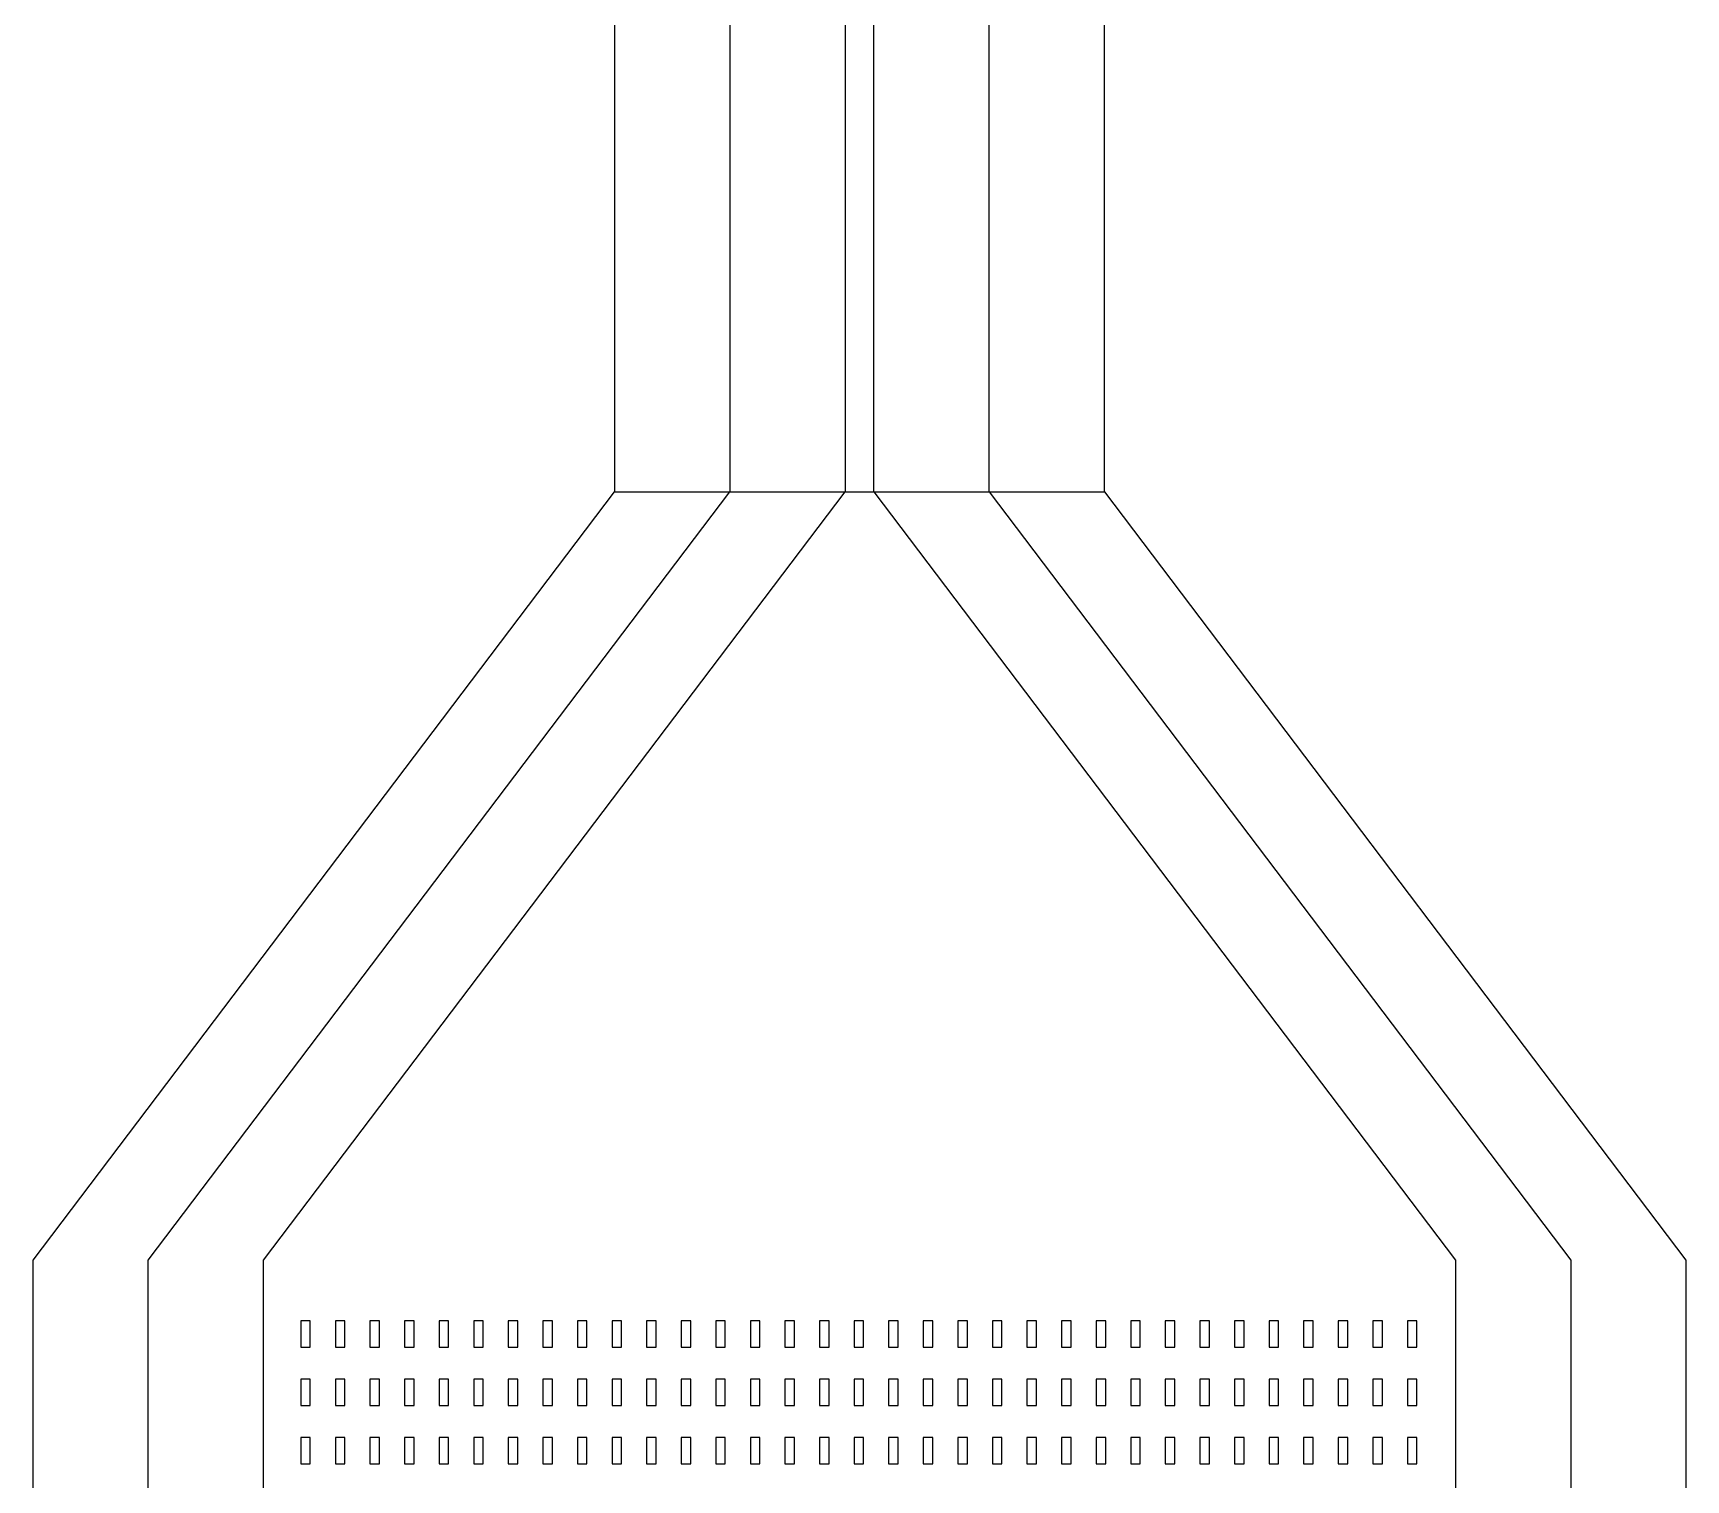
# Model space of a CAD drawing. Extents: x -3500 to 3500, y -1450 to 1450.
# Drawn here: x -730.06 to -708.55, y -292.86 to -274.03 of the extents above; entities that cross this region are included whole.
import ezdxf

# ---------------------------------------------------------------- set-up
doc = ezdxf.new("R2010")
doc.units = 0

msp = doc.modelspace()

# ---------------------------------------------------------------- linework, layer by layer
at = {"layer": 'HBSiProtectLayer'}
for points in [[(-720.993, -280), (-717.621, -280), (-717.621, 280), (-720.993, 280)], [(-717.621, -280), (-710.053, -290), (-710.053, -309.987), (-728.561, -309.987), (-728.561, -290), (-720.993, -280)]]:
    msp.add_lwpolyline(points, close=True, dxfattribs=at)
at = {"layer": 'HoleLayer'}
for points in [[(-726.5775, -290.789), (-726.5775, -291.131), (-726.4535, -291.131), (-726.4535, -290.789)], [(-726.1275, -290.789), (-726.1275, -291.131), (-726.0035, -291.131), (-726.0035, -290.789)], [(-725.6775, -290.789), (-725.6775, -291.131), (-725.5535, -291.131), (-725.5535, -290.789)], [(-725.2275, -290.789), (-725.2275, -291.131), (-725.1035, -291.131), (-725.1035, -290.789)], [(-724.7775, -290.789), (-724.7775, -291.131), (-724.6535, -291.131), (-724.6535, -290.789)], [(-724.3275, -290.789), (-724.3275, -291.131), (-724.2035, -291.131), (-724.2035, -290.789)], [(-723.8775, -290.789), (-723.8775, -291.131), (-723.7535, -291.131), (-723.7535, -290.789)], [(-723.4275, -290.789), (-723.4275, -291.131), (-723.3035, -291.131), (-723.3035, -290.789)], [(-722.9775, -290.789), (-722.9775, -291.131), (-722.8535, -291.131), (-722.8535, -290.789)], [(-722.5275, -290.789), (-722.5275, -291.131), (-722.4035, -291.131), (-722.4035, -290.789)], [(-722.0775, -290.789), (-722.0775, -291.131), (-721.9535, -291.131), (-721.9535, -290.789)], [(-721.6275, -290.789), (-721.6275, -291.131), (-721.5035, -291.131), (-721.5035, -290.789)], [(-721.1775, -290.789), (-721.1775, -291.131), (-721.0535, -291.131), (-721.0535, -290.789)], [(-720.7275, -290.789), (-720.7275, -291.131), (-720.6035, -291.131), (-720.6035, -290.789)], [(-720.2775, -290.789), (-720.2775, -291.131), (-720.1535, -291.131), (-720.1535, -290.789)], [(-719.8275, -290.789), (-719.8275, -291.131), (-719.7035, -291.131), (-719.7035, -290.789)], [(-719.3775, -290.789), (-719.3775, -291.131), (-719.2535, -291.131), (-719.2535, -290.789)], [(-718.9275, -290.789), (-718.9275, -291.131), (-718.8035, -291.131), (-718.8035, -290.789)], [(-718.4775, -290.789), (-718.4775, -291.131), (-718.3535, -291.131), (-718.3535, -290.789)], [(-718.0275, -290.789), (-718.0275, -291.131), (-717.9035, -291.131), (-717.9035, -290.789)], [(-717.5775, -290.789), (-717.5775, -291.131), (-717.4535, -291.131), (-717.4535, -290.789)], [(-717.1275, -290.789), (-717.1275, -291.131), (-717.0035, -291.131), (-717.0035, -290.789)], [(-716.6775, -290.789), (-716.6775, -291.131), (-716.5535, -291.131), (-716.5535, -290.789)], [(-716.2275, -290.789), (-716.2275, -291.131), (-716.1035, -291.131), (-716.1035, -290.789)], [(-715.7775, -290.789), (-715.7775, -291.131), (-715.6535, -291.131), (-715.6535, -290.789)], [(-715.3275, -290.789), (-715.3275, -291.131), (-715.2035, -291.131), (-715.2035, -290.789)], [(-714.8775, -290.789), (-714.8775, -291.131), (-714.7535, -291.131), (-714.7535, -290.789)], [(-714.4275, -290.789), (-714.4275, -291.131), (-714.3035, -291.131), (-714.3035, -290.789)], [(-713.9775, -290.789), (-713.9775, -291.131), (-713.8535, -291.131), (-713.8535, -290.789)], [(-713.5275, -290.789), (-713.5275, -291.131), (-713.4035, -291.131), (-713.4035, -290.789)], [(-713.0775, -290.789), (-713.0775, -291.131), (-712.9535, -291.131), (-712.9535, -290.789)], [(-712.6275, -290.789), (-712.6275, -291.131), (-712.5035, -291.131), (-712.5035, -290.789)], [(-712.1775, -290.789), (-712.1775, -291.131), (-712.0535, -291.131), (-712.0535, -290.789)], [(-726.5775, -291.549), (-726.5775, -291.891), (-726.4535, -291.891), (-726.4535, -291.549)], [(-726.1275, -291.549), (-726.1275, -291.891), (-726.0035, -291.891), (-726.0035, -291.549)], [(-725.6775, -291.549), (-725.6775, -291.891), (-725.5535, -291.891), (-725.5535, -291.549)], [(-725.2275, -291.549), (-725.2275, -291.891), (-725.1035, -291.891), (-725.1035, -291.549)], [(-724.7775, -291.549), (-724.7775, -291.891), (-724.6535, -291.891), (-724.6535, -291.549)], [(-724.3275, -291.549), (-724.3275, -291.891), (-724.2035, -291.891), (-724.2035, -291.549)], [(-723.8775, -291.549), (-723.8775, -291.891), (-723.7535, -291.891), (-723.7535, -291.549)], [(-723.4275, -291.549), (-723.4275, -291.891), (-723.3035, -291.891), (-723.3035, -291.549)], [(-722.9775, -291.549), (-722.9775, -291.891), (-722.8535, -291.891), (-722.8535, -291.549)], [(-722.5275, -291.549), (-722.5275, -291.891), (-722.4035, -291.891), (-722.4035, -291.549)], [(-722.0775, -291.549), (-722.0775, -291.891), (-721.9535, -291.891), (-721.9535, -291.549)], [(-721.6275, -291.549), (-721.6275, -291.891), (-721.5035, -291.891), (-721.5035, -291.549)], [(-721.1775, -291.549), (-721.1775, -291.891), (-721.0535, -291.891), (-721.0535, -291.549)], [(-720.7275, -291.549), (-720.7275, -291.891), (-720.6035, -291.891), (-720.6035, -291.549)], [(-720.2775, -291.549), (-720.2775, -291.891), (-720.1535, -291.891), (-720.1535, -291.549)], [(-719.8275, -291.549), (-719.8275, -291.891), (-719.7035, -291.891), (-719.7035, -291.549)], [(-719.3775, -291.549), (-719.3775, -291.891), (-719.2535, -291.891), (-719.2535, -291.549)], [(-718.9275, -291.549), (-718.9275, -291.891), (-718.8035, -291.891), (-718.8035, -291.549)], [(-718.4775, -291.549), (-718.4775, -291.891), (-718.3535, -291.891), (-718.3535, -291.549)], [(-718.0275, -291.549), (-718.0275, -291.891), (-717.9035, -291.891), (-717.9035, -291.549)], [(-717.5775, -291.549), (-717.5775, -291.891), (-717.4535, -291.891), (-717.4535, -291.549)], [(-717.1275, -291.549), (-717.1275, -291.891), (-717.0035, -291.891), (-717.0035, -291.549)], [(-716.6775, -291.549), (-716.6775, -291.891), (-716.5535, -291.891), (-716.5535, -291.549)], [(-716.2275, -291.549), (-716.2275, -291.891), (-716.1035, -291.891), (-716.1035, -291.549)], [(-715.7775, -291.549), (-715.7775, -291.891), (-715.6535, -291.891), (-715.6535, -291.549)], [(-715.3275, -291.549), (-715.3275, -291.891), (-715.2035, -291.891), (-715.2035, -291.549)], [(-714.8775, -291.549), (-714.8775, -291.891), (-714.7535, -291.891), (-714.7535, -291.549)], [(-714.4275, -291.549), (-714.4275, -291.891), (-714.3035, -291.891), (-714.3035, -291.549)], [(-713.9775, -291.549), (-713.9775, -291.891), (-713.8535, -291.891), (-713.8535, -291.549)], [(-713.5275, -291.549), (-713.5275, -291.891), (-713.4035, -291.891), (-713.4035, -291.549)], [(-713.0775, -291.549), (-713.0775, -291.891), (-712.9535, -291.891), (-712.9535, -291.549)], [(-712.6275, -291.549), (-712.6275, -291.891), (-712.5035, -291.891), (-712.5035, -291.549)], [(-712.1775, -291.549), (-712.1775, -291.891), (-712.0535, -291.891), (-712.0535, -291.549)], [(-726.5775, -292.309), (-726.5775, -292.651), (-726.4535, -292.651), (-726.4535, -292.309)], [(-726.1275, -292.309), (-726.1275, -292.651), (-726.0035, -292.651), (-726.0035, -292.309)], [(-725.6775, -292.309), (-725.6775, -292.651), (-725.5535, -292.651), (-725.5535, -292.309)], [(-725.2275, -292.309), (-725.2275, -292.651), (-725.1035, -292.651), (-725.1035, -292.309)], [(-724.7775, -292.309), (-724.7775, -292.651), (-724.6535, -292.651), (-724.6535, -292.309)], [(-724.3275, -292.309), (-724.3275, -292.651), (-724.2035, -292.651), (-724.2035, -292.309)], [(-723.8775, -292.309), (-723.8775, -292.651), (-723.7535, -292.651), (-723.7535, -292.309)], [(-723.4275, -292.309), (-723.4275, -292.651), (-723.3035, -292.651), (-723.3035, -292.309)], [(-722.9775, -292.309), (-722.9775, -292.651), (-722.8535, -292.651), (-722.8535, -292.309)], [(-722.5275, -292.309), (-722.5275, -292.651), (-722.4035, -292.651), (-722.4035, -292.309)], [(-722.0775, -292.309), (-722.0775, -292.651), (-721.9535, -292.651), (-721.9535, -292.309)], [(-721.6275, -292.309), (-721.6275, -292.651), (-721.5035, -292.651), (-721.5035, -292.309)], [(-721.1775, -292.309), (-721.1775, -292.651), (-721.0535, -292.651), (-721.0535, -292.309)], [(-720.7275, -292.309), (-720.7275, -292.651), (-720.6035, -292.651), (-720.6035, -292.309)], [(-720.2775, -292.309), (-720.2775, -292.651), (-720.1535, -292.651), (-720.1535, -292.309)], [(-719.8275, -292.309), (-719.8275, -292.651), (-719.7035, -292.651), (-719.7035, -292.309)], [(-719.3775, -292.309), (-719.3775, -292.651), (-719.2535, -292.651), (-719.2535, -292.309)], [(-718.9275, -292.309), (-718.9275, -292.651), (-718.8035, -292.651), (-718.8035, -292.309)], [(-718.4775, -292.309), (-718.4775, -292.651), (-718.3535, -292.651), (-718.3535, -292.309)], [(-718.0275, -292.309), (-718.0275, -292.651), (-717.9035, -292.651), (-717.9035, -292.309)], [(-717.5775, -292.309), (-717.5775, -292.651), (-717.4535, -292.651), (-717.4535, -292.309)], [(-717.1275, -292.309), (-717.1275, -292.651), (-717.0035, -292.651), (-717.0035, -292.309)], [(-716.6775, -292.309), (-716.6775, -292.651), (-716.5535, -292.651), (-716.5535, -292.309)], [(-716.2275, -292.309), (-716.2275, -292.651), (-716.1035, -292.651), (-716.1035, -292.309)], [(-715.7775, -292.309), (-715.7775, -292.651), (-715.6535, -292.651), (-715.6535, -292.309)], [(-715.3275, -292.309), (-715.3275, -292.651), (-715.2035, -292.651), (-715.2035, -292.309)], [(-714.8775, -292.309), (-714.8775, -292.651), (-714.7535, -292.651), (-714.7535, -292.309)], [(-714.4275, -292.309), (-714.4275, -292.651), (-714.3035, -292.651), (-714.3035, -292.309)], [(-713.9775, -292.309), (-713.9775, -292.651), (-713.8535, -292.651), (-713.8535, -292.309)], [(-713.5275, -292.309), (-713.5275, -292.651), (-713.4035, -292.651), (-713.4035, -292.309)], [(-713.0775, -292.309), (-713.0775, -292.651), (-712.9535, -292.651), (-712.9535, -292.309)], [(-712.6275, -292.309), (-712.6275, -292.651), (-712.5035, -292.651), (-712.5035, -292.309)], [(-712.1775, -292.309), (-712.1775, -292.651), (-712.0535, -292.651), (-712.0535, -292.309)]]:
    msp.add_lwpolyline(points, close=True, dxfattribs=at)
at = {"layer": 'NegLayer'}
for points in [[(-722.493, -280), (-716.121, -280), (-716.121, -235.028), (-722.493, -235.028)], [(-716.121, -280), (-708.553, -290), (-708.553, -311.487), (-730.061, -311.487), (-730.061, -290), (-722.493, -280)]]:
    msp.add_lwpolyline(points, close=True, dxfattribs=at)
at = {"layer": 'SiLayer'}
for points in [[(-719.493, -280), (-719.121, -280), (-719.121, -235.028), (-719.493, -235.028)], [(-719.121, -280), (-711.553, -290), (-711.553, -308.487), (-727.061, -308.487), (-727.061, -290), (-719.493, -280)]]:
    msp.add_lwpolyline(points, close=True, dxfattribs=at)

doc.saveas('drawing.dxf')
